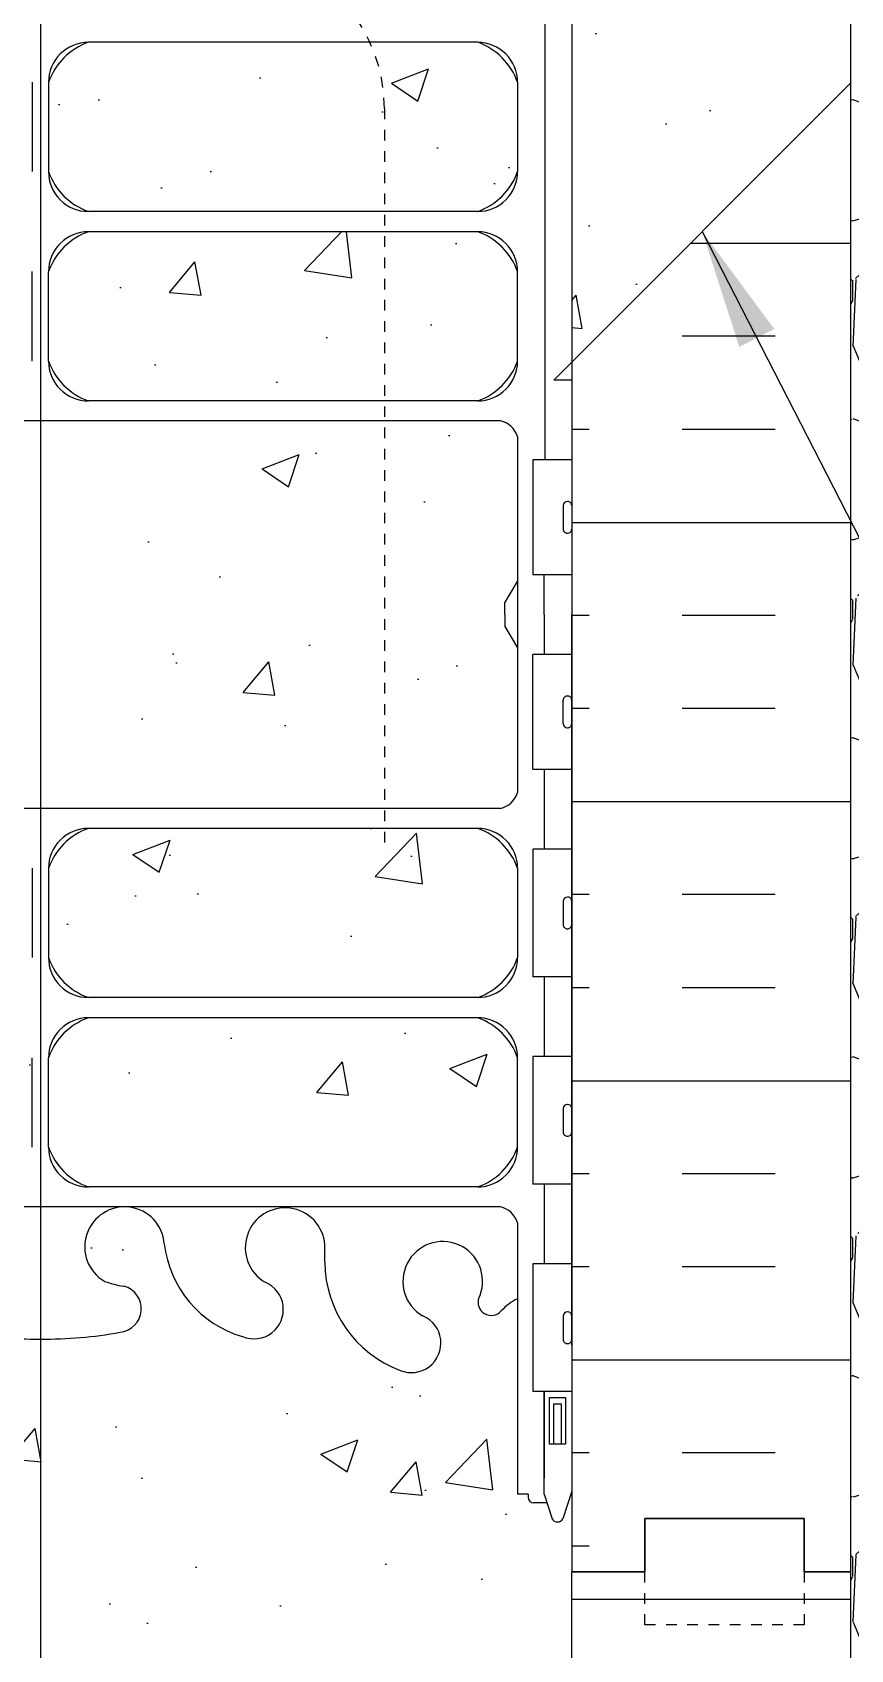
# Model space of a CAD drawing. Header units: inches. Extents: x 14 to 132, y 72 to 159.
# Drawn here: x 104.93 to 112.63, y 100.06 to 115.26 of the extents above; entities that cross this region are included whole.
import ezdxf

# ---------------------------------------------------------------- set-up
doc = ezdxf.new("R2010")
doc.units = ezdxf.units.IN
doc.header["$LTSCALE"] = 0.5
doc.header["$MEASUREMENT"] = 0
doc.linetypes.add('DASHED2', pattern=[0.375, 0.25, -0.125])
doc.linetypes.add('HIDDEN2', pattern=[0.1875, 0.125, -0.0625])
for name, color, linetype in [('HATCH', 12, 'Continuous'), ('Hidden2', 12, 'HIDDEN2'), ('line25', 2, 'Continuous'), ('LINE3', 3, 'Continuous'), ('LINE50', 5, 'Continuous'), ('LINE9', 9, 'Continuous'), ('TEXT', 4, 'Continuous'), ('Web_Edge', 9, 'Continuous')]:
    doc.layers.add(name, color=color, linetype=linetype)
doc.styles.add('DIM', font='romans.shx', dxfattribs={"width": 0.7})
doc.dimstyles.new('ext_12', dxfattribs={"dimscale": 12, "dimtxt": 0.09375, "dimasz": 0.09375, "dimexe": 0.09375, "dimexo": 0.0625, "dimgap": 0.0625, "dimtad": 1, "dimdec": 1, "dimzin": 2, "dimdsep": 46, "dimlunit": 4, "dimtxsty": 'DIM', "dimcen": 0.09, "dimdle": 0.09375, "dimclrt": 4, "dimadec": 0, "dimazin": 0, "dimtfac": 1, "dimtdec": 1, "dimtmove": 1, "dimatfit": 3, "dimfxl": 1, "dimfrac": 2, "dimtolj": 1, "dimtzin": 0, "dimarcsym": 0})

msp = doc.modelspace()

# ---------------------------------------------------------------- hatches: boundary and pattern name
at = {"layer": 'HATCH'}
h = msp.add_hatch(dxfattribs=at)
h.set_pattern_fill('AR-CONC', color=256, scale=0.5)
h.set_pattern_definition([(49.99999999999999, (0, 0), (3.586300913003767, -0.3137606749129755), [0.375, -4.125]), (355, (0, 0), (-0.693756668065, 3.760960668500059), [0.3, -3.3]), (100.45144446, (0.298858405, -0.02614672), (2.89254423363556, 3.447199954843147), [0.3187009599999999, -3.505710559999999]), (46.18420000000001, (0, 1), (5.336206653357862, -0.8275964039653827), [0.5625, -6.1875]), (96.63563549, (0.444683725, 0.931033465), (4.673309728371142, 4.870593003872752), [0.47805171, -5.258568799999999]), (351.1841639899999, (0, 1), (4.673309725273866, 4.870593001349951), [0.45, -4.950000005]), (21, (0.5, 0.75), (2.984535260592308, -2.013094453326694), [0.375, -4.125]), (326.0000000000001, (0.5, 0.75), (1.216576659607909, 3.625750225234265), [0.3, -3.3]), (71.45144474, (0.74871127, 0.58224213), (4.201111883649856, 1.612655764031769), [0.31870095, -3.50571056]), (37.50000000000001, (0, 0), (0.06079927658645334, 1.664469269156557), [0, -3.26, 0, -3.35, 0, -3.3125]), (7.499999999999999, (0, 0), (1.315347687210743, 1.972058559411801), [0, -1.91, 0, -3.185, 0, -1.2625]), (327.5, (-1.115, 0), (2.669112180862045, -0.1127743586718988), [0, -1.25, 0, -3.9, 0, -5.175]), (317.5, (-1.615, 0), (2.915930846711931, 0.5005249116615886), [0, -1.625, 0, -2.59, 0, -3.675])])
h.paths.add_polyline_path([(112.6271109714936, 118.7888921908064), (97.37711097149364, 118.7888921908042), (97.37711097149364, 114.7888921908064), (100.0021109714936, 112.1638921908064), (100.0021109714936, 116.5448445959372), (100.5121099561435, 116.5448445959372), (100.5121105095146, 116.2229037789436, 0.1089334970007806), (100.6647791105291, 116.3360892670238, -0.9404758857308612), (100.8627572239718, 116.1842015794504, 2.135542787663975), (101.4032209674958, 116.3836167190159, -1), (101.6168102648956, 116.8947189227048, -0.31122299334971), (102.325784680876, 115.8787247788066), (102.3252747898049, 115.7137369560154, 1.661382059454456), (102.8863578741426, 116.0664773422941, -1), (103.0999471715246, 116.5775795459905, -0.3070940775286412), (103.8386282504746, 115.6821466353113, 1.604515841827544), (104.3972705665084, 116.058022529822, 0.0556171619256295), (104.2179723568356, 116.1035931081843, -0.843243235632817), (104.2522888322063, 116.5359143912336, -0.04993240552139237), (105.0021109714686, 116.6003347772053, -0.04993240552137293), (105.7519331107305, 116.5359143912336, -0.8432432356326257), (105.7862495861013, 116.1035931081843, 0.05561716192566724), (105.6069513764283, 116.058022529822, 1.60451584182769), (106.1655936924622, 115.6821466353114, -0.3070940775286303), (106.9042747714123, 116.5775795459905, -1), (107.1178640687943, 116.0664773422942, 1.661382059454727), (107.6789471531319, 115.7137369560153), (107.6784973458261, 115.8592831957453, -0.3161137694333247), (108.3874116780412, 116.8947189227048, -1), (108.601000975441, 116.3836167190159, 2.135542787663444), (109.141464718965, 116.1842015794504, -0.940447360611475), (109.3394378688616, 116.3360949742806, 0.1089398156908316), (109.4921145914587, 116.2229023650649), (109.4921145914583, 116.5448445959372), (110.0021109714936, 116.5448445959372), (110.0021109714936, 112.1632828786286), (112.6271109714936, 114.7888921908043)])
h.paths.add_polyline_path([(96.87618530058002, 118.7888921908041), (94.87711097149437, 118.7888921908038), (92.68961097149537, 118.7888921908064), (87.95638552881219, 118.6331728894592), (87.95519207461848, 116.1673392814506), (86.95519207461848, 115.1673392814506), (88.95519207461848, 115.1673392814506), (87.95550972729012, 114.1676569341222), (87.95550972729019, 112.6298978835756), (96.87618530058002, 112.9233809184826)])
h.paths.add_polyline_path([(123.0487122157012, 116.7847501332001), (121.0487122157012, 116.7847501332001), (122.0487122157012, 117.7847501332001), (122.0487122157012, 118.7888921908064), (113.1271109714957, 118.7888921908064), (113.1271109714957, 114.7883152145447), (122.0487122157012, 114.7888921908064), (122.0487122157012, 115.7847501332002)])
h.paths.add_polyline_path([(109.4921145914604, 113.0141116708592, 0.2256517540575552), (109.1171145914584, 113.38911167086), (105.45336508538, 113.3891116708599, 0.2256517540585615), (105.0783650853749, 113.0141116708592), (105.0783650853745, 112.1733057662142, 0.2256517540541965), (105.453365085369, 111.798305766216), (109.117114591462, 111.798305766216, 0.2256517540559262), (109.4921145914604, 112.1733057662155)])
h.paths.add_polyline_path([(109.4921145914604, 113.9547332603184), (109.4921145914604, 114.7955391649621, 0.2256517540559302), (109.117114591462, 115.1705391649616), (105.453365085369, 115.1705391649615, 0.2256517540541935), (105.0783650853745, 114.7955391649634), (105.0783650853749, 113.9547332603184, 0.2256517540585292), (105.4533650853799, 113.5797332603176), (109.1171145914584, 113.5797332603176, 0.2256517540575506)], flags=17)
h.paths.add_polyline_path([(104.5508650853725, 113.5797332603176), (100.8871155792894, 113.5797332603182, -0.4142135623730996), (100.5121155792894, 113.9547332603182), (100.5121155792894, 114.7955391649624, -0.4142135623729389), (100.8871155792894, 115.1705391649622), (104.5508650853726, 115.1705391649616, -0.4142135623732037), (104.9258650853725, 114.7955391649614), (104.9258650853725, 113.9547332603184, -0.4142135623737267)], flags=17)
h.paths.add_polyline_path([(104.9258650853743, 113.0141116708547, 0.2256517540590718), (104.5508650853723, 113.38911167086), (100.8871155792914, 113.38911167086, 0.2256517540570094), (100.5121155792898, 113.0141116708605), (100.5121155792898, 112.1733057662142, 0.225651754055388), (100.8871155792878, 111.7983057662159), (104.5508650853724, 111.798305766216, 0.2256517540596089), (104.9258650853748, 112.1733057662225)])
h.paths.add_polyline_path([(109.4921145914592, 109.4765421908254), (109.3721145914709, 109.6765421908068), (109.3721145914709, 109.788892190807), (109.3721145914709, 109.9012421908069), (109.4921145914593, 110.1012421907883), (109.4921145914595, 111.4626820672369, 0.2681384484803429), (109.3309639296079, 111.610805583353), (100.6732662411436, 111.610805583353, 0.2681558504666248), (100.5121113337135, 111.4626685111844), (100.5121113337135, 110.101235553812), (100.6321073515163, 109.9012421908064), (100.6321073515163, 109.7888921908061), (100.6321073515163, 109.6765421908063), (100.5121113337135, 109.4765488278007), (100.5121113337135, 108.1151158704283, 0.2681558504666248), (100.6732662411436, 107.9669787982597), (109.3309639296079, 107.9669787982597, 0.2681384484784746), (109.492114591459, 108.1151023143743)])
h.paths.add_polyline_path([(104.9258650853743, 106.563672710758), (104.9258650853748, 107.4044786153902, 0.2256517540596118), (104.5508650853724, 107.7794786153967), (100.8871155792878, 107.7794786153968, 0.2256517540553843), (100.5121155792898, 107.4044786153985), (100.5121155792898, 106.5636727107522, 0.2256517540569768), (100.8871155792913, 106.1886727107527), (104.5508650853723, 106.1886727107527, 0.2256517540590675)])
h.paths.add_polyline_path([(104.9258650853743, 105.6230511212898, 0.22565175405907), (104.5508650853723, 105.9980511212951), (100.8871155792913, 105.9980511212951, 0.225651754056973), (100.5121155792898, 105.6230511212956), (100.5121155792898, 104.7822452166493, 0.2256517540553881), (100.8871155792878, 104.407245216651), (104.5508650853724, 104.4072452166511, 0.2256517540596089), (104.9258650853748, 104.7822452166576)])
h.paths.add_polyline_path([(109.4921145914604, 105.6230511212943, 0.2256517540575552), (109.1171145914584, 105.9980511212951), (105.45336508538, 105.9980511212951, 0.2256517540585615), (105.0783650853749, 105.6230511212943), (105.0783650853745, 104.7822452166493, 0.2256517540541961), (105.453365085369, 104.4072452166512), (109.117114591462, 104.4072452166511, 0.2256517540559262), (109.4921145914604, 104.7822452166506)])
h.paths.add_polyline_path([(109.4921145914604, 107.4044786153972, 0.2256517540559308), (109.117114591462, 107.7794786153967), (105.453365085369, 107.7794786153967, 0.2256517540541919), (105.0783650853745, 107.4044786153985), (105.0783650853749, 106.5636727107535, 0.2256517540585646), (105.45336508538, 106.1886727107528), (109.1171145914584, 106.1886727107527, 0.2256517540575507), (109.4921145914604, 106.5636727107535)])
h.paths.add_polyline_path([(110.0021109714956, 101.5482808728053), (109.9232230920958, 101.3063580426454, -0.7257365567846955), (109.8171145914565, 101.2876253073527), (109.7682015479784, 101.4376253073528), (109.6421145914569, 101.4376253073527, -0.4142135623733552), (109.5921145914568, 101.4876253073527), (109.5921145914566, 101.5176253073528), (109.4921145914567, 101.5176253073527), (109.492114591459, 103.3548820165479, 0.1089354803817547), (109.33944283229, 103.2416951144536, -0.8344002603345746), (109.1279386235813, 103.3672395278026), (109.1396488295465, 103.3885854194768, 2.155403933973019), (108.6010009754405, 103.194167662597, -1), (108.3874116780411, 102.683065458908, -0.3112229933496459), (107.6784372620608, 103.699059602806), (107.6789471531319, 103.8640474255973, 1.661382059453807), (107.117864068794, 103.5113070393186, -1), (106.9042747714121, 103.0002048356223, -0.3009499255516769), (106.1680344607662, 103.8725022380679, 1.661382059457925), (105.6069513764283, 103.5197618517907, 0.05561716192561026), (105.7862495861011, 103.4741912734284, -0.8432432356341544), (105.7519331107301, 103.041869990379, -0.04993240552135236), (105.0021109714685, 102.9774496044074, -0.04993240552138836), (104.2522888322063, 103.0418699903791, -0.8432432356325702), (104.2179723568354, 103.4741912734284, 0.05561716192569808), (104.3972705665084, 103.5197618517907, 1.66138205945928), (103.8361874821705, 103.8725022380674, -0.3009499255515662), (103.0999471715246, 103.0002048356223, -1), (102.8863578741426, 103.5113070393185, 1.661382059454577), (102.3252747898049, 103.8640474255973), (102.3257245971107, 103.7185011858673, -0.3161137694332516), (101.6168102648957, 102.683065458908, -1), (101.4032209674958, 103.1941676625968, 2.155403933975243), (100.8645731133903, 103.3885854194768), (100.8762833193555, 103.3672395278026, -0.8343745963365977), (100.6647840740752, 103.2416894073321, 0.1089377873102235), (100.5121105813298, 103.3548805705165), (100.5121073515305, 101.5176253073527), (100.4121073515306, 101.5176253073528), (100.4121073515305, 101.4876253073527, -0.4142135623733591), (100.3621073515304, 101.4376253073527), (100.2360203950089, 101.4376253073528), (100.1932158521713, 101.3063580426504, -0.7257365568516702), (100.0871073515289, 101.2876253073571), (100.0021109714936, 101.5482808727992), (100.0021109714936, 100.7888921908065), (100.0021109714936, 97.98121399911653, 0.0884161506870549), (100.148113968354, 97.88390230666158), (100.2381139683545, 97.88390230666846), (100.2381139683572, 97.84217624674432, -0.2490694201798172), (100.3481139683733, 97.63505309497486), (100.3481139683769, 97.56755309496477, -0.414213562388937), (100.2856139683769, 97.5050530949614), (100.2381139683791, 97.5050530949614), (100.2381139683836, 97.4350530949614), (100.3431139683691, 97.4350530949614, 0.2317357958583694), (100.7007784888466, 97.58607742718473, -0.8344002588011591), (100.9122826972587, 97.46053301349454), (100.9005724912935, 97.43918712182045, 2.155403933975669), (101.4392203453989, 97.6336048787004, -1), (101.6528096427971, 98.14470708238986, -0.3112229933501643), (102.3617840587791, 97.1287129384911), (102.3612741677081, 96.96372511569999, 1.661382059455713), (102.9223572520456, 97.31646550197871, -1), (103.1359465494276, 97.82756770567497, -0.3009499255519573), (103.8721868600738, 96.95527030322842, 1.6613820594556), (104.4332699444117, 97.30801068950642, 0.05561716192574638), (104.2539717347385, 97.35358126786883, -0.8432432356364463), (104.2882882101108, 97.78590255091832, -0.0475443616505444), (105.0021150853762, 97.85065818499481, -0.04754436165067322), (105.7159419606434, 97.78590255091807, -0.843243235632461), (105.7502584360147, 97.35358126786885, 0.05561716192579406), (105.5709602263413, 97.30801068950646, 1.661382059459941), (106.1320433106793, 96.95527030323007, -0.3009499255514487), (106.868283621325, 97.82756770567487, -1), (107.0818729187071, 97.31646550197858, 1.6613820594547), (107.6429560030448, 96.96372511569999), (107.642506195739, 97.10927135542975, -0.3161137694333592), (108.3514205279543, 98.14470708238927, -1), (108.5650098253542, 97.6336048787005, 2.155403933976216), (109.1036576794594, 97.43918712182045), (109.0919474734943, 97.46053301349454, -0.8343745963369894), (109.3034467187745, 97.58608313396508, 0.2317403101388589), (109.6611162023838, 97.4350530949614), (109.7661162023693, 97.4350530949614), (109.7661162023739, 97.5050530949614), (109.718616202376, 97.5050530949614, -0.4142135623888949), (109.656116202376, 97.56755309496477), (109.6561162023796, 97.63505309497486, -0.2490694201798248), (109.7661162023957, 97.84217624674432), (109.7661162023984, 97.88390230666846), (109.856116202399, 97.88390230666158, 0.0884104074501465), (110.0021109714936, 97.98120611215397), (110.0021109714936, 100.7888921908065)])
h.paths.add_polyline_path([(109.0677021025086, 94.78044312891754), (107.4869065265219, 95.13340234161731, 0.05497433642746515), (107.1600360679169, 95.16945025794405), (105.0021150853765, 95.1694502579441), (102.844194102836, 95.16945025794405, 0.05497433642746685), (102.517323644231, 95.13340234161731), (100.9365280682443, 94.78044312891753, 0.1744501189769691), (100.5290950242642, 94.48463604391125, -0.1686720397605144), (100.3431139683683, 94.33505309496172), (100.2381139683836, 94.33505309496172), (100.2381139683791, 94.26505309496171), (100.2856139683769, 94.26505309496173, -0.4142135623889438), (100.3481139683769, 94.20255309495836), (100.3481139683733, 94.13505309494826, -0.2490694201798136), (100.2381139683572, 93.92792994317881), (100.2381139683545, 93.88620388325467), (100.148113968354, 93.88620388326154, 0.08841615068705513), (100.0021109714936, 93.78889219080659), (100.0021109714936, 93.04168626333225), (104.0021109714936, 93.04168626333224), (105.0021109714936, 92.04168626333224), (105.0021109714936, 94.04168626333224), (106.0021109714936, 93.04168626333224), (110.0021109714936, 93.04168626333222), (110.0021109714936, 93.78890007776916, 0.08841040745014693), (109.856116202399, 93.88620388326154), (109.7661162023984, 93.88620388325467), (109.7661162023957, 93.92792994317881, -0.2490694201798172), (109.6561162023796, 94.13505309494826), (109.656116202376, 94.20255309495836, -0.4142135623889365), (109.718616202376, 94.26505309496173), (109.7661162023739, 94.26505309496171), (109.7661162023693, 94.33505309496172), (109.6611162023846, 94.33505309496172, -0.168672039761685), (109.4751351464879, 94.48463604391262, 0.1744501189764188)])
h.paths.add_polyline_path([(110.0021109714932, 156.8916337643614), (103.9849371929832, 156.8916337643614), (102.9849371929832, 155.8916337643614), (102.9849371929832, 157.8916337643614), (101.9849371929832, 156.8916337643614), (100.0021109714932, 156.8903390909281), (100.0021109714933, 154.9006913850112, 0.08841615068729063), (100.1481139683539, 154.8033796925559), (100.2381139683545, 154.8033796925628), (100.2381139683572, 154.7616536326387, -0.2490694201798163), (100.3481139683733, 154.5545304808692), (100.3481139683769, 154.4870304808591, -0.414213562388937), (100.2856139683769, 154.4245304808557), (100.2381139683791, 154.4245304808558), (100.2381139683836, 154.3545304808557), (100.3431139683683, 154.3545304808557, -0.168672039759611), (100.5290950242635, 154.2049475319072, 0.174450118977368), (100.9365280682442, 153.9091404469), (102.517323644231, 153.5561812342002, 0.05497433642746496), (102.844194102836, 153.5201333178734), (105.0021150853765, 153.5201333178734), (107.1600360679169, 153.5201333178734, 0.05497433642746679), (107.4869065265219, 153.5561812342002), (109.0677021025086, 153.9091404468999, 0.1744501189768987), (109.4751351464887, 154.204947531906, -0.1686720397606514), (109.6611162023846, 154.3545304808557), (109.7661162023693, 154.3545304808557), (109.7661162023739, 154.4245304808557), (109.718616202376, 154.4245304808557, -0.4142135623889198), (109.656116202376, 154.4870304808591), (109.6561162023796, 154.5545304808692, -0.2490694201798164), (109.7661162023957, 154.7616536326387), (109.7661162023984, 154.8033796925628), (109.856116202399, 154.8033796925559, 0.08841040744989853), (110.0021109714933, 154.900683498048)])
h.paths.add_polyline_path([(110.0021109714935, 150.7083774636636, 0.0884104074500469), (109.856116202399, 150.8056812691559), (109.7661162023984, 150.805681269149), (109.7661162023957, 150.8474073290731, -0.2490694201798163), (109.6561162023796, 151.0545304808426), (109.656116202376, 151.1220304808527, -0.4142135623888782), (109.718616202376, 151.1845304808561), (109.7661162023739, 151.1845304808561), (109.7661162023693, 151.2545304808561), (109.6611162023839, 151.2545304808561, 0.2317357946843414), (109.303451683197, 151.1035061501171, -0.9404758906998749), (109.1054735688768, 151.2553938366793, 2.13554278768623), (108.565009825356, 151.0559786971162, -1), (108.3514205279564, 150.5448764934274, -0.3112229933503329), (107.6424461119738, 151.5608706373264), (107.6429560030448, 151.7258584601175, 1.661382059458256), (107.0818729187081, 151.3731180738384, -1), (106.8682836213272, 150.862015870142, -0.3070940775289533), (106.1296025423753, 151.7574487808208, 1.604515841824779), (105.5709602263398, 151.3815728863115, 0.05561716192597806), (105.7502584360138, 151.3360023079488, -0.8432432356320326), (105.715941960644, 150.9036810248995, -0.04754436165076124), (105.0021150853754, 150.8389253908227, -0.04754436165058051), (104.2882882101096, 150.9036810248994, -0.8432432356339931), (104.2539717347399, 151.3360023079489, 0.05561716192539847), (104.4332699444119, 151.3815728863112, 1.604515841814177), (103.8746276283782, 151.7574487808265, -0.3070940775295606), (103.1359465494289, 150.862015870143, -1), (102.9223572520472, 151.3731180738397, 1.66138205945085), (102.3612741677081, 151.7258584601175), (102.3617239750139, 151.5803122203876, -0.3161137694333652), (101.6528096427985, 150.5448764934281, -1), (101.4392203453967, 151.0559786971158, 2.135542787669702), (100.8987566018745, 151.2553938366833, -0.9404473606148859), (100.7007834519784, 151.1035004418524, 0.2317403101388031), (100.3431139683692, 151.2545304808561), (100.2381139683836, 151.2545304808561), (100.2381139683791, 151.1845304808561), (100.2856139683769, 151.1845304808561, -0.4142135623889219), (100.3481139683769, 151.1220304808527), (100.3481139683733, 151.0545304808426, -0.2490694201798163), (100.2381139683572, 150.8474073290731), (100.2381139683545, 150.805681269149), (100.148113968354, 150.8056812691559, 0.08841615068715045), (100.0021109714935, 150.7083695767008), (100.0021109714936, 147.9006913850108), (100.0021109714936, 145.0930131933209, 0.08841615068705323), (100.148113968354, 144.9957015008659), (100.2381139683545, 144.9957015008728), (100.2381139683572, 144.9539754409487, -0.2490694201798088), (100.3481139683733, 144.7468522891792), (100.3481139683769, 144.6793522891691, -0.414213562388937), (100.2856139683769, 144.6168522891657), (100.2381139683791, 144.6168522891658), (100.2381139683836, 144.5468522891657), (100.3431139683691, 144.5468522891657, 0.2317357965244524), (100.7007784895789, 144.6978766222312, -0.9404758791672141), (100.8987566018746, 144.5459889333382, 2.135542787663629), (101.4392203453981, 144.7454040729051, -1), (101.6528096428013, 145.2565062765926, -0.3112229933490278), (102.3617840587791, 144.2405121326954), (102.3612741677081, 144.0755243099043, 1.661382059456403), (102.9223572520453, 144.4282646961831, -1), (103.1359465494287, 144.939366899879, -0.3070940775281791), (103.8746276283777, 144.0439339892008, 1.604515841830719), (104.4332699444112, 144.419809883711, 0.05561716192563024), (104.2539717347383, 144.4653804620732, -0.843243235632541), (104.2882882101096, 144.8977017451224, -0.04754436165045651), (105.0021150853736, 144.9624573791991, -0.04754436165086238), (105.7159419606437, 144.8977017451224, -0.8432432356346338), (105.7502584360109, 144.4653804620727, 0.05561716192462406), (105.5709602263414, 144.4198098837109, 1.604515841832559), (106.1296025423753, 144.043933989202, -0.3070940775280534), (106.8682836213249, 144.9393668998792, -1), (107.0818729187075, 144.4282646961832, 1.661382059456102), (107.6429560030448, 144.0755243099043), (107.642506195739, 144.2210705496342, -0.3161137694332675), (108.351420527954, 145.2565062765935, -1), (108.5650098253528, 144.7454040729041, 2.135542787661098), (109.1054735688777, 144.5459889333396, -0.940447360610304), (109.3034467187745, 144.6978823281694, 0.2317403101388785), (109.6611162023839, 144.5468522891657), (109.7661162023693, 144.5468522891657), (109.7661162023739, 144.6168522891657), (109.718616202376, 144.6168522891657, -0.4142135623888782), (109.656116202376, 144.6793522891691), (109.6561162023796, 144.7468522891792, -0.2490694201798239), (109.7661162023957, 144.9539754409487), (109.7661162023984, 144.9957015008728), (109.856116202399, 144.9957015008659, 0.08841040745014765), (110.0021109714936, 145.0930053063583), (110.0021109714936, 147.9006913850108)])
h.paths.add_polyline_path([(109.4751351464871, 141.5964352381181, 0.1744501189759321), (109.0677021025086, 141.8922423231219), (107.4869065265219, 142.2452015358216, 0.05497433642746514), (107.1600360679169, 142.2812494521484), (105.0021150853765, 142.2812494521484), (102.844194102836, 142.2812494521484, 0.05497433642746687), (102.517323644231, 142.2452015358216), (100.9365280682443, 141.8922423231219, 0.1744501189768275), (100.5290950242644, 141.596435238116, -0.1686720397607906), (100.3431139683683, 141.4468522891661), (100.2381139683836, 141.4468522891661), (100.2381139683791, 141.3768522891661), (100.2856139683769, 141.3768522891661, -0.4142135623889438), (100.3481139683769, 141.3143522891627), (100.3481139683733, 141.2468522891526, -0.2490694201798201), (100.2381139683572, 141.0397291373831), (100.2381139683545, 140.998003077459), (100.148113968354, 140.9980030774659, 0.08841615068705347), (100.0021109714936, 140.9006913850109), (100.0021109714936, 138.6708766093235), (101.9125935756783, 138.6708766093235), (101.9125935756776, 140.2579215408622), (101.9750935756771, 140.3774302074043), (102.0375935756789, 140.2579215408572), (102.0375935756789, 138.6708766093235), (107.9531558720952, 138.6708766093235), (107.9531558720952, 140.2579215408572), (108.015655872097, 140.3774302074043), (108.0781558720966, 140.2579215408622), (108.0781558720958, 138.6708766093235), (110.0021109714936, 138.6708766093235), (110.0021109714936, 140.9006992719735, 0.0884104074501447), (109.856116202399, 140.9980030774659), (109.7661162023984, 140.998003077459), (109.7661162023957, 141.0397291373831, -0.2490694201798088), (109.6561162023796, 141.2468522891526), (109.656116202376, 141.3143522891627, -0.4142135623889365), (109.718616202376, 141.3768522891661), (109.7661162023739, 141.3768522891661), (109.7661162023693, 141.4468522891661), (109.6611162023846, 141.4468522891661, -0.1686720397626337)])
h = msp.add_hatch(dxfattribs=at)
h.set_pattern_fill('INSUL', color=256, scale=7, style=0)
h.set_pattern_definition([(180, (3036.163692682979, -296.2206218719052), (0, 2.625), []), (180, (3036.163692682979, -295.3456218719052), (0, 2.625), [0.875, -0.875]), (180, (3036.163692682979, -294.4706218719053), (0, 2.625), [0.875, -0.875])])
h.paths.add_polyline_path([(112.6271109714936, 114.7888921908042), (110.002110971494, 112.163282878629), (110.0021109714936, 100.7888921908063), (110.6896109714936, 100.7888921908064), (110.6896109714936, 101.2888921908064), (112.1896109714932, 101.2888921908063), (112.1896109714936, 100.7888921908063), (112.6271109714936, 100.7888921908063)])
h = msp.add_hatch(dxfattribs=at)
h.set_pattern_fill('GRAVEL', color=256, scale=3, style=0)
h.set_pattern_definition([(228.0128, (114.7871109714936, 96.04375729213535), (-23.99999469647448, -27.00000402482174), [0.403608, -39.957264]), (184.9697, (114.5171109714936, 95.74375729213529), (36.00000315455291, 2.999973921021156), [0.692604, -68.567775]), (132.5104, (113.8271109714936, 95.68375729213534), (29.99997215504044, -33.00002602161359), [0.488364, -48.348096]), (267.2737, (112.6571109714936, 94.93375729213534), (2.999988053181571, 60.0000008849204), [0.630714, -62.440674]), (292.8337, (112.6271109714936, 94.30375729213534), (-15.00002971631142, 35.99998923533333), [0.618465, -61.22811900000001]), (357.2737, (112.8671109714936, 93.7337572921353), (-60.0000008849204, 2.999988053181574), [0.630714, -62.440674]), (37.6942, (113.4971109714936, 93.70375729213532), (-39.00002203685393, -29.99997121548159), [0.8340869999999999, -82.574547]), (72.2553, (114.1571109714936, 94.21375729213531), (21.00003228811623, 65.99998869371757), [0.7874639999999999, -77.958963]), (121.4296, (114.3971109714936, 94.96375729213531), (-24.0000247025291, 38.99998510947771), [0.63285, -62.652219]), (175.2364, (114.0671109714936, 95.50375729213533), (33.00000283895875, -2.999974597983782), [0.7224959999999984, -35.40228899999989]), (222.3974, (113.3471109714936, 95.56375729213534), (-36.0000220532197, -32.99997624604236), [0.9343440000000001, -92.500125]), (138.8141, (115.6271109714936, 94.90375729213537), (-21.00000884041714, 17.99999194002827), [0.318903, -31.571532]), (171.4692, (115.3871109714936, 95.11375729213529), (38.99999485444538, -6.000023730119371), [0.6067109999999983, -60.06453299999989]), (225, (114.7871109714936, 95.20375729213532), (-3.33066907387547e-16, -3.000000928346857), [0.4242629999999999, -3.818376]), (203.1986, (114.5771109714936, 95.56375729213534), (14.99999919200123, 6.000003975794561), [0.228474, -22.618845]), (291.8014, (114.3671109714936, 95.4737572921353), (-2.999999731501946, 9.00000081903231), [0.323109, -15.832386]), (30.9638, (114.4871109714936, 95.17375729213535), (8.999994066863994, 6.000007450622197), [0.5247869999999983, -16.96806899999995]), (161.5651, (114.9371109714936, 95.44375729213533), (6.000001303778886, -2.999995209668123), [0.3794730000000001, -9.107361000000001]), (16.38950000000001, (112.6271109714936, 95.4737572921353), (30.00000659523588, 8.999978129453911), [0.5316, -52.628535]), (70.3462, (113.1371109714936, 95.62375729213534), (-11.99998574211524, -33.00000640681867), [0.445983, -44.152224]), (293.1986, (114.9371109714936, 96.04375729213535), (-6.000003975794561, 14.99999919200123), [0.456945, -22.390374]), (343.6105, (115.1171109714936, 95.62375729213534), (-30.00000659523587, 8.99997812945392), [0.5315999999999983, -52.62853499999989]), (339.444, (112.6271109714936, 93.61375729213529), (-15.00000553362727, 5.999987989264753), [0.51264, -25.119372]), (294.7751, (113.1071109714936, 93.43375729213534), (-14.99997656773551, 33.00001026551735), [0.4295339999999991, -42.52392899999989]), (66.80140000000002, (114.9671109714936, 93.04375729213535), (6.000003975794565, 14.99999919200123), [0.456945, -22.390374]), (17.35400000000001, (115.1471109714936, 93.46375729213531), (-39.0000060572905, -11.99998350677735), [0.5028929999999999, -49.78627199999999]), (69.444, (113.4971109714936, 93.04375729213535), (-5.99998798926476, -15.00000553362727), [0.25632, -25.375692]), (101.3098999999999, (114.7871109714936, 93.04375729213535), (-2.999992896484816, 12.00000225669286), [0.1529699999999997, -15.14408699999998]), (165.9638, (114.7571109714936, 93.19375729213533), (9.00000163796922, -2.999994172083737), [0.618465, -11.75085]), (186.009, (114.1571109714936, 93.34375729213531), (29.99999925271812, 2.999997952445524), [0.57315, -56.74176900000001]), (303.6901, (114.4871109714936, 94.90375729213537), (-3.000004003521572, 5.999998673313481), [0.432666, -10.383987]), (353.1572, (114.7271109714936, 94.54375729213535), (50.99999809643565, -6.000023993774283), [0.755382, -74.782689]), (60.94540000000001, (115.4771109714936, 94.45375729213532), (-12.00000008159784, -21.00000115370906), [0.308868, -30.578022]), (90, (115.6271109714936, 94.7237572921353), (-3, 3), [0.18, -2.82]), (120.2564, (114.0971109714936, 93.43375729213534), (11.99998466040808, -21.0000073675642), [0.416772, -41.26056000000001]), (48.01279999999999, (113.8871109714936, 93.79375729213535), (23.99999469647448, 27.00000402482175), [0.8072159999999999, -39.553656]), (0, (114.4271109714936, 94.39375729213532), (3, 3), [0.78, -2.22]), (325.3048, (115.2071109714936, 94.39375729213532), (-29.99998277696258, 21.00002582878337), [0.474342, -46.959822]), (254.0546, (115.5971109714936, 94.12375729213534), (-2.999999667889143, -12.00000037995645), [0.436806, -21.403524]), (207.646, (115.4771109714936, 93.70375729213532), (-56.99998742153878, -30.00002313950754), [0.711195, -70.408422]), (175.4261, (114.8471109714936, 93.37375729213534), (-39.0000016749364, 2.999984403483252), [0.7523969999999983, -74.48722199999979])])
edge = h.paths.add_edge_path()
edge.add_line((112.6271109714936, 114.7882828786307), (112.6271109714936, 100.7888921908063))
edge.add_line((112.6271109714936, 100.7888921908063), (112.6271109714936, 93.04375729213533))
edge.add_line((112.6271109714936, 93.04375729213535), (113.3011930075083, 93.04375729213535))
edge.add_spline(control_points=[(113.3011930075083, 93.04375729213535), (113.4094593130665, 93.68909396719226), (114.1706837314191, 98.29413674481316), (114.7793791760734, 105.2171750207326), (118.3653646688805, 112.1158265177091), (121.253806478886, 113.6162581089077), (122.0487122157012, 114.0291802856368)], knot_values=[0, 0, 0, 0, 1.962013932848677, 13.99979169350777, 21.00438102400835, 23.66399043516336, 23.66399043516336, 23.66399043516336, 23.66399043516336], degree=3, periodic=0)
edge.add_line((122.0487122157012, 114.0291802856368), (122.0487122157012, 114.7888921908064))
edge.add_line((122.0487122157012, 114.7888921908064), (112.6271109714936, 114.7882828786307))
h = msp.add_hatch(dxfattribs=at)
h.set_pattern_fill('INSUL', color=256, scale=7, style=0)
h.set_pattern_definition([(180, (3036.163692682978, -314.2206218719052), (0, 2.625), []), (180, (3036.163692682978, -313.3456218719052), (0, 2.625), [0.875, -0.875]), (180, (3036.163692682978, -312.4706218719052), (0, 2.625), [0.875, -0.875])])
h.paths.add_polyline_path([(110.0021109714936, 93.04375729213535), (112.6271109714936, 93.04375729213535), (112.6271109714936, 100.7888921908065), (112.1896109714936, 100.7888921908065), (112.1896109714932, 101.2888921908066), (110.6896109714936, 101.2888921908065), (110.6896109714936, 100.7888921908065), (110.0021109714936, 100.7888921908066)])

# ---------------------------------------------------------------- linework, layer by layer
at = {"layer": 'Hidden2'}
msp.add_line((108.2385536633505, 114.5475745394761), (108.2385536633505, 107.5475745394761), dxfattribs=at)
msp.add_arc((106.7385536633505, 114.5475745394761), 1.499999999999983, 0, 79.57853458061963, dxfattribs=at)
at = {"layer": 'line25'}
for p, q in [((112.6271109714957, 114.7888921908064), (109.8327595933248, 111.9938921908001)), ((110.0021109714936, 114.7888921908064), (110.0021109714957, 100.7888921908065)), ((110.0021109714936, 111.9938921908002), (109.8327595933248, 111.9938921908001)), ((110.0021109714936, 111.2438921908001), (109.6371583772517, 111.2438921908001)), ((109.6371583772517, 111.2438921908001), (109.6371583772517, 110.1638921908)), ((110.0021109714936, 110.1638921908001), (109.6371583772517, 110.1638921908001)), ((110.0021109714936, 109.4138921908001), (109.6371583772517, 109.4138921908001)), ((109.6371583772517, 108.3338921908001), (109.6371583772517, 109.4138921908002)), ((110.0021109714936, 108.3338921908001), (109.6371583772517, 108.3338921908001)), ((110.0021109714936, 107.5838921908001), (109.6371583772517, 107.5838921908002)), ((109.6371583772517, 107.5838921908001), (109.6371583772517, 106.3838921908001)), ((110.0021109714936, 106.3838921908001), (109.6371583772517, 106.3838921908001)), ((110.0021109714936, 105.6338921908001), (109.6371583772517, 105.6338921908001)), ((109.6371583772517, 105.6338921908001), (109.6371583772517, 104.4338921908)), ((110.0021109714936, 104.4338921908001), (109.6371583772517, 104.4338921908001)), ((110.0021109714936, 103.6838921908001), (109.6371583772517, 103.6838921908001)), ((109.6371583772517, 103.6838921908001), (109.6371583772517, 102.4838921908)), ((110.0021109714936, 102.4838921908001), (109.6371583772517, 102.4838921908001)), ((110.0021109714936, 93.04375729213535), (110.0021109714936, 100.7888921908065))]:
    msp.add_line(p, q, dxfattribs=at)
at = {"layer": 'LINE3'}
msp.add_line((105.0021109714937, 117.2868211620033), (105.0021109714936, 93.04168626333224), dxfattribs=at)
at = {"layer": 'LINE50'}
for p, q in [((112.6271109714936, 100.7888921908063), (112.6271109714936, 118.7888921908064)), ((112.6271109714936, 93.04375729213535), (112.6271109714936, 100.7888921908065))]:
    msp.add_line(p, q, dxfattribs=at)
for points in [[(110.0021109714936, 100.7888921908065), (110.6896109714936, 100.7888921908065), (110.6896109714936, 101.2888921908065), (112.1896109714936, 101.2888921908065), (112.1896109714936, 100.7888921908065), (112.6271109714936, 100.7888921908065)], [(112.6271109714936, 100.7888921908065), (112.1896109714936, 100.7888921908065), (112.1896109714936, 101.2888921908065), (110.6896109714936, 101.2888921908065), (110.6896109714936, 100.7888921908065), (110.0021109714936, 100.7888921908065)]]:
    msp.add_lwpolyline(points, dxfattribs=at)
at = {"layer": 'LINE9'}
for p, q in [((109.9221073515306, 110.8138921908001), (109.9221073515297, 110.5938921908002)), ((109.9621073515306, 110.8538921908001), (109.9621073515306, 110.8538921908002)), ((110.0021073515306, 110.8138921908001), (110.0021073515306, 110.5938921908002)), ((110.0021109714936, 110.7588921908001), (110.0021073515301, 110.7588921908001)), ((110.0021109714936, 110.6488921908001), (110.0021073515301, 110.6488921908001)), ((109.9621073515306, 110.5538921908002), (109.9621073515297, 110.5538921908001)), ((109.9221073515306, 108.7638921908001), (109.9221073515297, 108.9838921908)), ((109.9621073515306, 109.0238921908), (109.9621073515297, 109.0238921908001)), ((110.0021073515306, 108.7638921908001), (110.0021073515306, 108.9838921908)), ((110.0021109714936, 108.9288921908001), (110.0021073515301, 108.9288921908001)), ((110.0021109714936, 108.8188921908001), (110.0021073515301, 108.8188921908001)), ((109.9621073515306, 108.7238921908001), (109.9621073515306, 108.7238921908)), ((109.9221073515306, 107.0938921908), (109.9221073515297, 106.8738921908001)), ((109.9621073515306, 107.1338921908), (109.9621073515306, 107.1338921908001)), ((110.0021073515306, 107.0938921908), (110.0021073515306, 106.8738921908001)), ((110.0021109714936, 107.0388921908), (110.0021073515301, 107.0388921908)), ((110.0021109714936, 106.9288921908), (110.0021073515301, 106.9288921908)), ((109.9621073515306, 106.8338921908001), (109.9621073515297, 106.8338921908001)), ((109.9221073515306, 105.1438921908), (109.9221073515297, 104.9238921908001)), ((110.0021073515306, 105.1438921907999), (110.0021073515306, 104.9238921908001)), ((110.0021109714936, 105.0888921907999), (110.0021073515301, 105.0888921907999)), ((110.0021109714936, 104.9788921907999), (110.0021073515301, 104.9788921907999)), ((109.9621073515306, 104.8838921908001), (109.9621073515297, 104.8838921908)), ((109.9221073515306, 103.1938921908), (109.9221073515297, 102.9738921908001)), ((109.9621073515306, 103.2338921908), (109.9621073515306, 103.2338921908)), ((110.0021073515306, 103.1938921908), (110.0021073515306, 102.9738921908001)), ((110.0021109714936, 103.1388921908), (110.0021073515301, 103.1388921908)), ((110.0021109714936, 103.0288921907999), (110.0021073515301, 103.0288921907999)), ((109.9621073515306, 102.9338921908001), (109.9621073515297, 102.9338921908))]:
    msp.add_line(p, q, dxfattribs=at)
at = {"layer": 'LINE9', "linetype": 'DASHED2', "ltscale": 0.15}
msp.add_lwpolyline([(112.1896109714936, 100.7888921908065), (112.1896109714936, 100.7888921908065), (112.1896109714936, 100.2888921908065), (110.6896109714936, 100.2888921908065), (110.6896109714936, 100.7888921908065), (110.6896109714936, 100.7888921908065)], dxfattribs=at)
at = {"layer": 'LINE9'}
for centre, start, end in [((109.9621073515306, 110.8138921908001), 90, 180), ((109.9621073515306, 110.8138921908001), 359.9999999999121, 90.00000000005213), ((109.9621073515297, 110.5938921908002), 179.999999999899, 270), ((109.9621073515306, 110.5938921908002), 269.9999999999218, 0), ((109.9621073515297, 108.9838921908), 90, 180.000000000101), ((109.9621073515306, 108.9838921908), 0, 90.00000000007815), ((109.9621073515306, 108.7638921908001), 180, 270), ((109.9621073515306, 108.7638921908001), 269.9999999999479, 8.79359758331033e-11), ((109.9621073515306, 107.0938921908), 90, 180), ((109.9621073515306, 107.0938921908), 359.9999999999121, 90.00000000005213), ((109.9621073515297, 106.8738921908001), 179.999999999899, 270), ((109.9621073515306, 106.8738921908001), 269.9999999999218, 0), ((109.9621073515306, 105.1438921908), 90, 180), ((109.9621073515306, 105.1438921908), 359.9999999999121, 90.00000000005213), ((109.9621073515297, 104.9238921908), 179.999999999899, 270), ((109.9621073515306, 104.9238921908001), 269.9999999999218, 0), ((109.9621073515306, 103.1938921908), 90, 180), ((109.9621073515306, 103.1938921908), 359.9999999999121, 90.00000000005213), ((109.9621073515297, 102.9738921908), 179.999999999899, 270), ((109.9621073515306, 102.9738921908001), 269.9999999999218, 0)]:
    msp.add_arc(centre, 0.04, start, end, dxfattribs=at)
at = {"layer": 'Web_Edge'}
for p, q in [((109.1171145914622, 115.1705391649616), (105.453365085369, 115.1705391649615)), ((104.9258650853748, 114.7955391649553), (104.9258650853743, 113.9547332603235)), ((105.0783650853745, 114.7963551790139), (105.0783650853749, 113.9555492743688)), ((109.4921145914604, 114.7955391649374), (109.4921145914604, 113.9547332602905)), ((109.1171145914585, 113.5797332603176), (105.4533650853799, 113.5797332603176)), ((109.1171145914585, 113.38911167086), (105.4533650853799, 113.3891116708599)), ((104.9258650853748, 112.1733057662223), (104.9258650853743, 113.0141116708541)), ((105.0783650853745, 112.1724897521637), (105.0783650853749, 113.0132956568087)), ((109.4921145914604, 112.1733057662154), (109.4921145914604, 113.0141116708622)), ((109.1171145914622, 111.798305766216), (105.453365085369, 111.798305766216)), ((109.330963929608, 111.610805583353), (100.6732662411436, 111.610805583353)), ((109.4921145914595, 111.4626820672371), (109.492114591459, 108.1151023143743)), ((109.3721145914709, 109.9012421908064), (109.4921145914704, 110.1012421908064)), ((109.3721145914709, 109.9012421908069), (109.4921145914704, 110.1012421908068)), ((109.3721145914709, 109.7888921908061), (109.3721145914709, 109.9012421908056)), ((109.3721145914709, 109.7888921908066), (109.3721145914709, 109.9012421908061)), ((109.3721145914709, 109.7888921908066), (109.3721145914709, 109.6765421908071)), ((109.3721145914709, 109.788892190807), (109.3721145914709, 109.6765421908076)), ((109.3721145914709, 109.6765421908063), (109.4921145914704, 109.4765421908063)), ((109.3721145914709, 109.6765421908068), (109.4921145914704, 109.4765421908068)), ((109.330963929608, 107.9669787982597), (100.6732662411436, 107.9669787982597)), ((109.1171145914622, 107.7794786153967), (105.453365085369, 107.7794786153967)), ((104.9258650853748, 107.4044786153904), (104.9258650853743, 106.5636727107586)), ((105.0783650853745, 107.405294629449), (105.0783650853749, 106.564488724804)), ((109.4921145914604, 107.4044786153973), (109.4921145914604, 106.5636727107505)), ((109.1171145914585, 106.1886727107527), (105.4533650853799, 106.1886727107528)), ((109.1171145914585, 105.9980511212951), (105.4533650853799, 105.9980511212951)), ((104.9258650853748, 104.7822452166574), (104.9258650853743, 105.6230511212892)), ((105.0783650853745, 104.7814292025988), (105.0783650853749, 105.6222351072438)), ((109.4921145914604, 104.7822452166753), (109.4921145914604, 105.6230511213221)), ((109.1171145914622, 104.4072452166511), (105.453365085369, 104.4072452166512)), ((109.330963929608, 104.2197452166511), (100.6732662411436, 104.2197452166511)), ((109.4921145914599, 104.0716217005339), (109.4921145914567, 101.5176253073527)), ((107.6784372620608, 103.6990596028061), (107.6789471531319, 103.8640474255968)), ((109.1396488295472, 103.3885854194779), (109.1279386235814, 103.3672395278028)), ((109.7421145914567, 101.5176253073533), (109.7421145914567, 102.4838921908001)), ((109.5921145914566, 101.5176253073528), (109.4921145914567, 101.5176253073527)), ((109.5921145914566, 101.5176253073528), (109.5921145914566, 101.4876253073528)), ((109.5921145914566, 101.4876253073528), (109.5921145914566, 101.4876253073527)), ((109.7682015479785, 101.4376253073528), (109.6421145914568, 101.4376253073527)), ((109.7421145914567, 101.5176253073527), (109.8171145914565, 101.2876253073527)), ((110.0021109714936, 101.5482808727992), (109.9171145914569, 101.2876253073527))]:
    msp.add_line(p, q, dxfattribs=at)
for points in [[(109.7521109714936, 111.9938921908002), (109.7521109714954, 116.5448445959372)], [(110.0021109714936, 116.5448445959372), (110.0021109714936, 109.7888921908066)], [(109.7521109714936, 111.2438921908003), (109.7521109714936, 111.9938921908002)], [(109.7421145914567, 109.7888921908064), (109.7421145914567, 110.1638921908001)], [(109.7421145914567, 109.7888921908064), (109.7421145914567, 109.4138921908001)], [(110.0021109714936, 102.9176253073529), (110.0021109714936, 109.7888921908066)], [(109.7421145914567, 108.3338921908001), (109.7421145914567, 107.5838921908001)], [(109.7421145914567, 106.3838921908001), (109.7421145914567, 105.6338921908001)], [(109.7421145914567, 104.4338921908001), (109.7421145914567, 103.6838921908001)], [(109.7421145914567, 102.4838921908001), (109.7421145914567, 101.6676253073527)]]:
    msp.add_lwpolyline(points, dxfattribs=at)
for points in [[(109.7921145914565, 102.4276253073528), (109.9421145914565, 102.4276253073528), (109.9421145914565, 101.9876253073528), (109.7921145914565, 101.9876253073528)], [(109.8321145914564, 102.3676253073528), (109.9021145914566, 102.3676253073528), (109.9021145914566, 101.9876253073528), (109.8321145914564, 101.9876253073528)]]:
    msp.add_lwpolyline(points, close=True, dxfattribs=at)
for centre, radius, start, end in [((105.6601734342029, 114.5887308161351), 0.6174711717250514, 109.5681561993794, 160.4318438006103), ((105.4533650853745, 114.7955391649635), 0.375, 90, 180.0000000000114), ((108.9103062426319, 114.5887308161338), 0.6174711717250514, 19.56815619938899, 70.43184380062064), ((109.1171145914604, 114.7955391649622), 0.375, 359.9999999999886, 90), ((105.6601734342029, 114.1615416091479), 0.6174711717250514, 199.568156199389, 250.4318438006206), ((105.4533650853745, 113.9547332603195), 0.375, 179.9999999999886, 270), ((108.9103062426319, 114.1615416091466), 0.6174711717250514, 289.5681561993794, 340.4318438006103), ((109.1171145914604, 113.9547332603182), 0.375, 270, 1.139910797836525e-11), ((105.6601734342029, 112.8073033220296), 0.6174711717250514, 109.5681561993794, 160.4318438006103), ((105.4533650853745, 113.014111670858), 0.375, 90, 180.0000000000114), ((108.9103062426319, 112.8073033220309), 0.6174711717250514, 19.56815619938899, 70.43184380062064), ((109.1171145914604, 113.0141116708593), 0.375, 359.9999999999886, 90), ((105.6601734342029, 112.3801141150424), 0.6174711717250514, 199.568156199389, 250.4318438006206), ((105.4533650853745, 112.173305766214), 0.375, 179.9999999999886, 270), ((108.9103062426319, 112.3801141150437), 0.6174711717250514, 289.5681561993794, 340.4318438006103), ((109.1171145914604, 112.1733057662153), 0.375, 270, 1.139910797836525e-11), ((109.2833650853758, 111.3972970061769), 0.21875, 17.39173486151219, 77.4322017112288), ((109.2833650853758, 108.1804873754358), 0.21875, 282.5677982887712, 342.6082651384878), ((105.6601734342029, 107.1976702665703), 0.6174711717250514, 109.5681561993794, 160.4318438006103), ((105.4533650853745, 107.4044786153987), 0.375, 90, 180.0000000000114), ((108.9103062426319, 107.197670266569), 0.6174711717250514, 19.56815619938899, 70.43184380062064), ((109.1171145914604, 107.4044786153974), 0.375, 359.9999999999886, 90), ((105.6601734342029, 106.770481059583), 0.6174711717250514, 199.568156199389, 250.4318438006206), ((105.4533650853745, 106.5636727107547), 0.375, 179.9999999999886, 270), ((108.9103062426319, 106.7704810595817), 0.6174711717250514, 289.5681561993794, 340.4318438006103), ((109.1171145914604, 106.5636727107534), 0.375, 270, 1.139910797836525e-11), ((105.6601734342029, 105.4162427724648), 0.6174711717250514, 109.5681561993794, 160.4318438006103), ((105.4533650853745, 105.6230511212932), 0.375, 90, 180.0000000000114), ((108.9103062426319, 105.4162427724661), 0.6174711717250514, 19.56815619938899, 70.43184380062064), ((109.1171145914604, 105.6230511212945), 0.375, 359.9999999999886, 90), ((105.6601734342029, 104.9890535654776), 0.6174711717250514, 199.568156199389, 250.4318438006206), ((105.4533650853745, 104.7822452166492), 0.375, 179.9999999999886, 270), ((108.9103062426319, 104.9890535654788), 0.6174711717250514, 289.5681561993794, 340.4318438006103), ((109.1171145914604, 104.7822452166505), 0.375, 270, 1.139910797836525e-11), ((105.7940631413284, 103.8447452166511), 0.375, 4.244842598596146, 240.0684708686223), ((107.3049758336942, 103.836290404179), 0.375, 4.244842598596146, 240.0684708686223), ((109.2833650853758, 104.006236639475), 0.21875, 17.39173486151219, 77.4322017112288), ((107.1951452082048, 103.9925576902584), 1.034103379311961, 186.6668550684453, 253.6635108494746), ((108.7881127403424, 103.5191510274564), 0.375, 339.624272252461, 240.0684708686223), ((108.7700046529993, 103.7054070232686), 1.091585845779813, 180.3331688975579, 249.4825403378073), ((105.9008073067556, 104.3004317639546), 0.8341443637323576, 249.3729055054983, 262.1063016333885), ((105.7320571713839, 103.2609703031016), 0.22, 275.1834652813326, 75.73960356957059), ((107.0110694201102, 103.2557559374675), 0.2769683423152065, 247.3199799270801, 67.31997992911346), ((109.2451173199828, 103.3237176584765), 0.125, 159.6242722523863, 318.987321921515), ((109.6724529369584, 102.9520744298384), 0.4413341939712527, 114.1182270217082, 138.9873219214743), ((108.4942063267585, 102.9386165607451), 0.2769683423152065, 247.3199799270801, 67.31997992911346), ((104.9489337011991, 106.7544856327486), 3.777410353861612, 259.3724517798506, 270.8066197510574), ((105.0552882417377, 106.7544856327486), 3.777410353861612, 269.1933802489165, 280.6275482201493), ((109.6421145914568, 101.4876253073527), 0.05, 180, 270), ((109.8671145914563, 101.3142919740189), 0.0566666666662005, 208.0724869355622, 331.9275130646574)]:
    msp.add_arc(centre, radius, start, end, dxfattribs=at)

# ---------------------------------------------------------------- leaders
at = {"layer": 'TEXT'}
msp.add_leader([(111.2299352824103, 113.3913921908032), (116.3217887908709, 103.4674884390992), (119.0312110205741, 103.4674884390992)], dimstyle='ext_12', override={"dimtad": 0}, dxfattribs=at)

doc.saveas('drawing.dxf')
